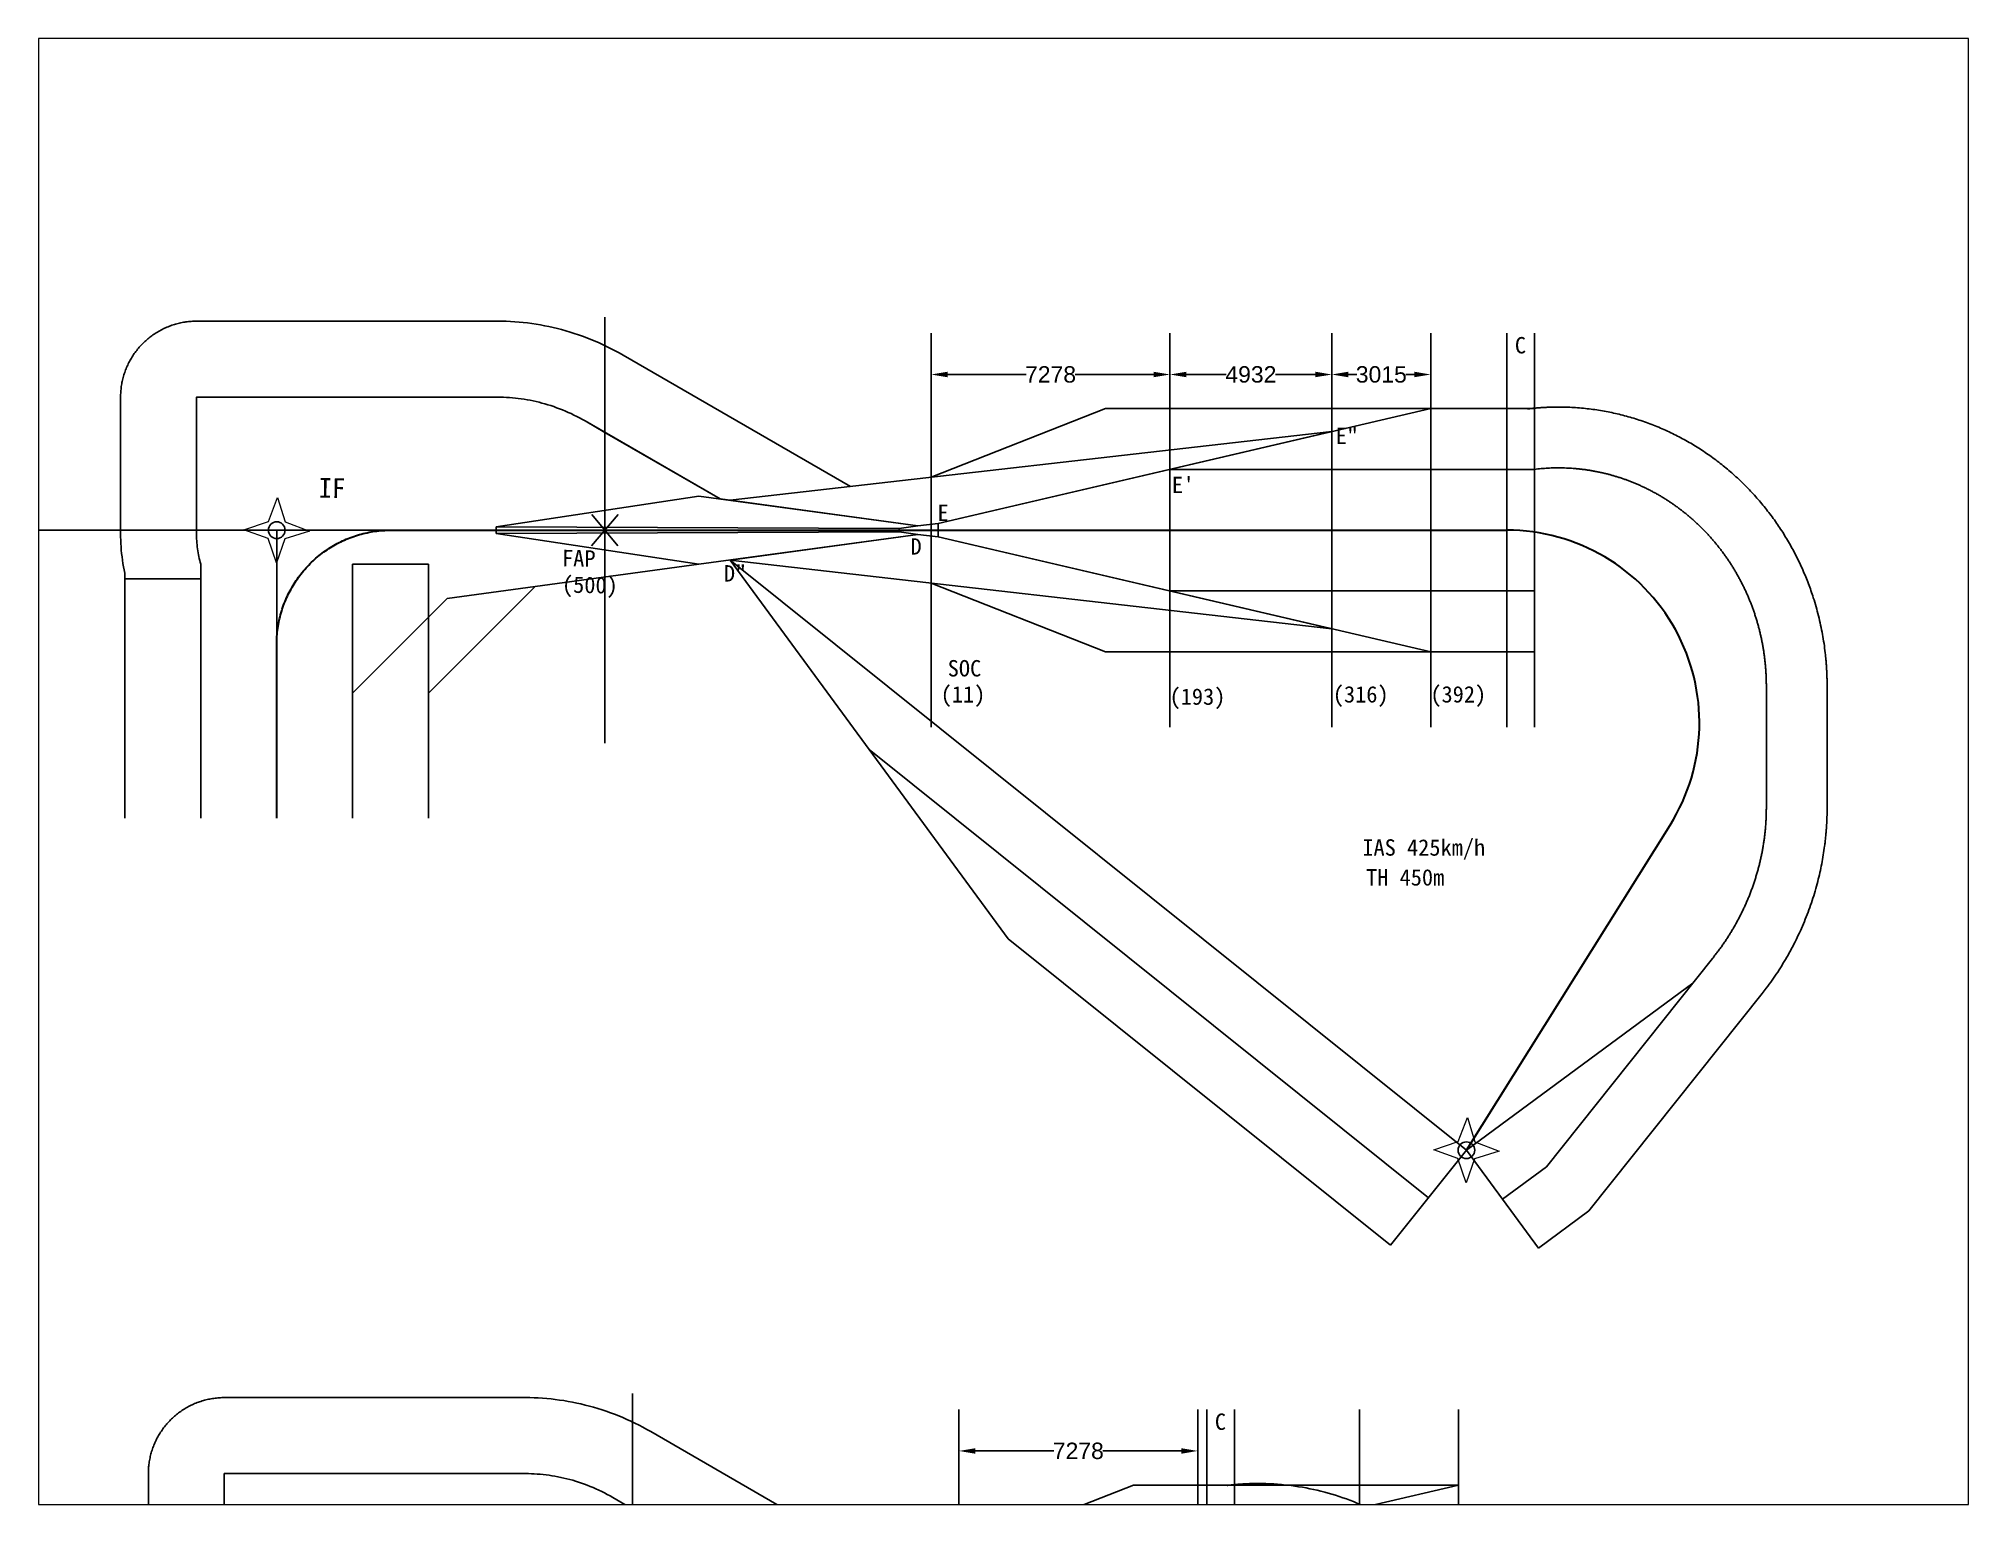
# Paper-space layout '布局1' of a CAD drawing. Header units: metres. Extents: x 0.1 to 10.4, y 0.1 to 7.9.
# The model-space entities are those that its viewports show. They can reach past a viewport. Long polylines and large blocks are cut down to what shows.
import ezdxf
from ezdxf.enums import TextEntityAlignment as Align

# ---------------------------------------------------------------- set-up
doc = ezdxf.new("R2010")
doc.units = ezdxf.units.M
doc.header["$MEASUREMENT"] = 0
doc.header["$PDMODE"] = 3
doc.linetypes.add('ACAD_ISO03W100', pattern=[30, 12, -18])
doc.styles.add('Legend', font='simhei.ttf')
doc.styles.get("Standard").update_dxf_attribs({"font": 'arial.ttf'})
doc.dimstyles.get("Standard").update_dxf_attribs({"dimtxt": 0.18, "dimasz": 0.18, "dimexe": 0.18, "dimexo": 0.0625, "dimgap": 0.09, "dimtad": 0, "dimtih": 1, "dimtoh": 1, "dimdec": 4, "dimzin": 0, "dimdsep": 46, "dimtxsty": 'Standard', "dimcen": 0.09, "dimadec": 0, "dimazin": 0, "dimtfac": 1, "dimtdec": 4, "dimtofl": 0, "dimtmove": 0, "dimatfit": 3, "dimfxl": 1, "dimtolj": 1, "dimtzin": 0, "dimarcsym": 0})

# ---------------------------------------------------------------- blocks, each defined once
blk = doc.blocks.new('Flyby')
at = {"lineweight": 15}
blk.add_lwpolyline([(9, 997), (256, 256), (997, -9), (256, -256), (9, -997), (-256, -256), (-997, -9), (-256, 256)], close=True, dxfattribs=at)
blk.add_circle((0, 0), 254)
at = {"style": 'Legend'}
for tag, p in [('ROLE', (1251, 1017)), ('ALTITUDE', (1251, -136)), ('NAME', (1251, -1290))]:
    blk.add_attdef(tag, p, '', height=600, dxfattribs=at)
blk = doc.blocks.new('Fix')
for p, q in [((-410, 473), (410, -473)), ((401, 480), (-401, -480))]:
    blk.add_line(p, q)
at = {"style": 'Legend'}
for tag, p in [('ROLE', (1005, 856)), ('RADIAL', (1024, -85)), ('DME', (1005, -912)), ('ALTITUDE', (1024, -1759))]:
    blk.add_attdef(tag, p, '', height=500, dxfattribs=at)
blk = doc.blocks.new('*D12')
at = {"color": 0, "lineweight": -2, "transparency": 16777216}
for p, q in [((111620, 40336), (111620, 43468)), ((112120, 43468), (114514, 43468)), ((118398, 43468), (116004, 43468)), ((118898, 42431), (118898, 43468))]:
    blk.add_line(p, q, dxfattribs=at)
at = {"color": 0, "transparency": 16777216}
for points in [[(112120, 43552), (112120, 43385), (111620, 43468)], [(118398, 43552), (118398, 43385), (118898, 43468)]]:
    blk.add_solid(points, dxfattribs=at)
at = {"layer": 'Defpoints', "color": 0, "transparency": 16777216}
for p in [(118898, 43468), (118898, 42431), (111620, 40336)]:
    blk.add_point(p, dxfattribs=at)
at = {"color": 0, "transparency": 16777216, "insert": (115259, 43468), "char_height": 500, "attachment_point": 5}
blk.add_mtext('\\A1;7278', dxfattribs=at)
blk = doc.blocks.new('*D13')
at = {"color": 0, "lineweight": -2, "transparency": 16777216}
for p, q in [((118898, 42431), (118898, 43469)), ((119398, 43468), (120610, 43468)), ((123330, 43468), (122118, 43468)), ((123830, 42431), (123830, 43469))]:
    blk.add_line(p, q, dxfattribs=at)
at = {"color": 0, "transparency": 16777216}
for points in [[(119398, 43552), (119398, 43385), (118898, 43468)], [(123330, 43552), (123330, 43385), (123830, 43468)]]:
    blk.add_solid(points, dxfattribs=at)
at = {"layer": 'Defpoints', "color": 0, "transparency": 16777216}
for p in [(123830, 43468), (118898, 42431), (123830, 42431)]:
    blk.add_point(p, dxfattribs=at)
at = {"color": 0, "transparency": 16777216, "insert": (121364, 43468), "char_height": 500, "attachment_point": 5}
blk.add_mtext('\\A1;4932', dxfattribs=at)
blk = doc.blocks.new('*D14')
at = {"color": 0, "lineweight": -2, "transparency": 16777216}
for p, q in [((123830, 42431), (123830, 43469)), ((124330, 43468), (124590, 43468)), ((126346, 43468), (126086, 43468)), ((126846, 42431), (126846, 43469))]:
    blk.add_line(p, q, dxfattribs=at)
at = {"color": 0, "transparency": 16777216}
for points in [[(124330, 43552), (124330, 43385), (123830, 43468)], [(126346, 43552), (126346, 43385), (126846, 43468)]]:
    blk.add_solid(points, dxfattribs=at)
at = {"layer": 'Defpoints', "color": 0, "transparency": 16777216}
for p in [(126846, 43468), (123830, 42431), (126846, 42431)]:
    blk.add_point(p, dxfattribs=at)
at = {"color": 0, "transparency": 16777216, "insert": (125338, 43468), "char_height": 500, "attachment_point": 5}
blk.add_mtext('\\A1;3015', dxfattribs=at)
blk = doc.blocks.new('*D21')
at = {"color": 0, "lineweight": -2, "transparency": 16777216}
for p, q in [((112466, 7549), (112466, 10681)), ((112966, 10681), (115360, 10681)), ((119244, 10681), (116850, 10681)), ((119744, 9643), (119744, 10681))]:
    blk.add_line(p, q, dxfattribs=at)
at = {"color": 0, "transparency": 16777216}
for points in [[(112966, 10764), (112966, 10597), (112466, 10681)], [(119244, 10764), (119244, 10597), (119744, 10681)]]:
    blk.add_solid(points, dxfattribs=at)
at = {"layer": 'Defpoints', "color": 0, "transparency": 16777216}
for p in [(119744, 10681), (119744, 9643), (112466, 7549)]:
    blk.add_point(p, dxfattribs=at)
at = {"color": 0, "transparency": 16777216, "insert": (116105, 10681), "char_height": 500, "attachment_point": 5}
blk.add_mtext('\\A1;7278', dxfattribs=at)

msp = doc.modelspace()

# ---------------------------------------------------------------- linework, layer by layer
at = {"linetype": 'ACAD_ISO03W100', "ltscale": 30}
for p, q in [((101675.8, 32239.1), (101675.8, 45214.6)), ((111620.2, 44726.9), (111620.2, 32726.9)), ((118898, 44726.9), (118898, 32726.9)), ((123830.2, 44726.9), (123830.2, 32726.9)), ((126845.6, 44726.9), (126845.6, 32726.9)), ((129165.6, 44726.9), (129165.6, 32726.9)), ((105492, 37816.3), (127932.9, 19841)), ((134830.7, 24931.7), (127931.8, 19842.1)), ((102521.6, -548.5), (102521.6, 12427)), ((112466, 11939.3), (112466, -60.7)), ((119743.8, 11939.3), (119743.8, -60.7)), ((120023.8, 11939.3), (120023.8, -60.7)), ((124676, 11939.3), (124676, -60.7)), ((127691.4, 11939.3), (127691.4, -60.7))]:
    msp.add_line(p, q, dxfattribs=at)
for p, q in [((130004, 44726.9), (130004, 32726.9)), ((111620.2, 40336.1), (116936.8, 42430.9)), ((116936.8, 42430.9), (130004, 42430.9)), ((118898, 40578.9), (130004, 40578.9)), ((104537.9, 39766.7), (98368.4, 38831)), ((104537.9, 39766.7), (98368.4, 38831)), ((111216.5, 38861.9), (104537.9, 39766.7)), ((105492, 39637.5), (111216.5, 38861.9)), ((110649.1, 38775.9), (98368.4, 38831)), ((98368.4, 38831), (98368.4, 38622.8)), ((98368.4, 38831), (98368.4, 38831)), ((98368.4, 38831), (110649.1, 38775.9)), ((110649.1, 38775.9), (111216.5, 38861.9)), ((111216.5, 38861.9), (111830.2, 38931.9)), ((111830.2, 38931.9), (111830.2, 38521.9)), ((110930.2, 38726.9), (70930.2, 38726.9)), ((98368.4, 38622.8), (110649.1, 38677.9)), ((98368.4, 38622.8), (110649.1, 38677.9)), ((98368.4, 38622.8), (104537.9, 37687)), ((104537.9, 37687), (98368.4, 38622.8)), ((98368.4, 38622.8), (98368.4, 38622.8)), ((111216.5, 38591.8), (104537.9, 37687)), ((105492, 37816.3), (111216.5, 38591.8)), ((110649.1, 38677.9), (110649.1, 38775.9)), ((110930.2, 38726.9), (110649.1, 38726.9)), ((110649.1, 38677.9), (111216.5, 38591.8)), ((111216.5, 38591.8), (111830.2, 38521.9)), ((105492, 37816.3), (113965.4, 26283.3)), ((111620.2, 37117.6), (116936.8, 35022.9)), ((96306.3, 33766.2), (99551.7, 37011.5)), ((118898, 36874.9), (130004, 36874.9)), ((116936.8, 35022.9), (130004, 35022.9)), ((137071.6, 33976.8), (137071.6, 30272.8)), ((138923.6, 33976.8), (138923.6, 30272.8)), ((109728.7, 32049.8), (126775.1, 18395.5)), ((113965.4, 26283.3), (125617.3, 16950.1)), ((135428.1, 25680.5), (130368.2, 19338.1)), ((136946.7, 24614.4), (131663.6, 17992.3)), ((125617.3, 16950.1), (127932.9, 19841)), ((130132.2, 16862.5), (127934, 19842.1)), ((130368.2, 19338.1), (129031.3, 18351.8)), ((131663.6, 17992.3), (130132.2, 16862.5)), ((120862.2, 11939.3), (120862.2, -60.7)), ((112466, 7548.6), (117782.6, 9643.3)), ((117782.6, 9643.3), (120862.2, 9643.3))]:
    msp.add_line(p, q)
at = {"linetype": 'ACAD_ISO03W100', "ltscale": 10}
for p, q in [((111830.2, 38931.9, 300), (126845.6, 42430.9, 300)), ((123830.2, 41728.2, 300), (105492, 39637.5, 300)), ((123830.2, 41728.2), (111830.2, 38931.9)), ((123830.2, 35725.6, 300), (123830.2, 41728.2, 300)), ((111830.2, 38521.9), (123830.2, 35725.6)), ((111830.2, 38521.9), (126845.6, 35022.9)), ((123830.2, 35725.6, 300), (105492, 37816.3, 300)), ((112676, 6144.3, 300), (127691.4, 9643.3, 300)), ((120862.2, 9643.3), (127691.4, 9643.3)), ((124676, 8940.6, 300), (106337.8, 6849.9, 300)), ((124676, 8940.6), (112676, 6144.3)), ((124676, 2938, 300), (124676, 8940.6, 300))]:
    msp.add_line(p, q, dxfattribs=at)
at = {"linetype": 'ACAD_ISO03W100', "ltscale": 20}
for p, q in [((91675.8, 38726.9), (94760.9, 38726.9)), ((91675.8, 34800.6), (91675.8, 38726.9)), ((93991.3, 37692.7), (96306.3, 37692.7)), ((93991.3, 33766.5), (93991.3, 37692.7)), ((96306.3, 33766.2), (96306.3, 37692.7))]:
    msp.add_line(p, q, dxfattribs=at)
at = {"lineweight": 30}
msp.add_line((110930.2, 38726.9), (113930.2, 38726.9), dxfattribs=at)
at = {"color": 1, "lineweight": 30}
for p, q in [((113930.2, 38726.9), (129165.6, 38726.9)), ((127932.9, 19841), (134137.5, 29745.1))]:
    msp.add_line(p, q, dxfattribs=at)
for points in [[(101675.8, 44332), (101675.8, 44349.5), (101625.8, 44373.3), (101501.9, 44429.8), (101377.2, 44484), (101251.9, 44535.9), (101126, 44585.6), (100999.5, 44632.9), (100872.5, 44677.9), (100745, 44720.6), (100617, 44760.9), (100488.6, 44799), (100359.8, 44834.7), (100230.7, 44868.1), (100101.4, 44899.2), (99971.8, 44927.9), (99842, 44954.4), (99712, 44978.5), (99581.9, 45000.3), (99451.7, 45019.7), (99321.5, 45036.9), (99191.3, 45051.7), (99061.2, 45064.3), (98931.1, 45074.5), (98801.2, 45082.5), (98671.4, 45088.2), (98541.9, 45091.6), (98412.6, 45092.7), (93782.6, 45093.3), (89233.8, 45092.9), (89193.8, 45092.6), (89153.4, 45091.5), (89113.1, 45089.8), (89072.7, 45087.3), (89032.5, 45084.2), (88992.2, 45080.3), (88952.1, 45075.7), (88912, 45070.5), (88872.1, 45064.5), (88832.2, 45057.8), (88792.5, 45050.5), (88752.9, 45042.4), (88713.5, 45033.7), (88674.2, 45024.2), (88635, 45014.1), (88596.1, 45003.3), (88557.4, 44991.9), (88518.8, 44979.7), (88480.5, 44966.9), (88442.4, 44953.4), (88404.6, 44939.3), (88367, 44924.5), (88329.7, 44909), (88292.6, 44892.9), (88255.8, 44876.2), (88219.4, 44858.8), (88183.2, 44840.8), (88147.4, 44822.1), (88111.9, 44802.8), (88076.7, 44782.9), (88041.9, 44762.4), (88007.4, 44741.3), (87973.3, 44719.6), (87939.6, 44697.3), (87906.3, 44674.4), (87873.4, 44651), (87841, 44627), (87808.9, 44602.4), (87777.3, 44577.2), (87746.1, 44551.5), (87715.4, 44525.3), (87685.1, 44498.5), (87655.3, 44471.2), (87626, 44443.4), (87597.2, 44415.1), (87568.9, 44386.3), (87541.1, 44357), (87513.8, 44327.2), (87487, 44296.9), (87460.7, 44266.2), (87435, 44235), (87409.9, 44203.4), (87385.3, 44171.4), (87361.2, 44138.9), (87337.8, 44106), (87314.9, 44072.7), (87292.6, 44039), (87270.9, 44004.9), (87249.7, 43970.5), (87229.2, 43935.7), (87209.3, 43900.5), (87190.1, 43865), (87171.4, 43829.2), (87153.4, 43793), (87136, 43756.6), (87119.2, 43719.8), (87103.1, 43682.7), (87087.6, 43645.4), (87072.8, 43607.8), (87058.6, 43570), (87045.2, 43531.9), (87032.3, 43493.6), (87020.2, 43455.1), (87008.7, 43416.3), (86997.9, 43377.4), (86987.8, 43338.3), (86978.3, 43299), (86969.6, 43259.5), (86961.5, 43219.9), (86954.2, 43180.2), (86947.5, 43140.4), (86941.5, 43100.4), (86936.2, 43060.4), (86931.7, 43020.2), (86927.8, 42980), (86924.6, 42939.7), (86922.1, 42899.4), (86920.4, 42859), (86919.3, 42818.6), (86918.9, 42778.2), (86918.4, 38726.9), (89233.4, 38726.9), (89233.9, 42777.9), (93781.3, 42778.3), (93782.3, 42778.3), (98412.3, 42777.7), (98501.2, 42776.9), (98590.4, 42774.6), (98679.8, 42770.7), (98769.4, 42765.2), (98859.1, 42758.1), (98949.1, 42749.4), (99039.1, 42739.2), (99129.3, 42727.3), (99219.5, 42713.8), (99309.7, 42698.7), (99400, 42681.9), (99490.2, 42663.6), (99580.3, 42643.6), (99670.4, 42621.9), (99760.4, 42598.7), (99850.2, 42573.7), (99939.9, 42547.2), (100029.3, 42519), (100118.5, 42489.1), (100207.5, 42457.6), (100296.1, 42424.4), (100384.5, 42389.6), (100472.4, 42353.2), (100560, 42315.1), (100647.2, 42275.3), (100733.9, 42233.9), (100820.2, 42190.9), (100905.9, 42146.3), (100991.1, 42100), (101074.7, 42052.7), (101675.8, 41705.7)], [(86918.9, 42778.2), (86919.3, 42818.6), (86920.4, 42859), (86922.1, 42899.4), (86924.6, 42939.7), (86927.8, 42980), (86931.7, 43020.2), (86936.2, 43060.4), (86941.5, 43100.4), (86947.5, 43140.4), (86954.2, 43180.2), (86961.5, 43219.9), (86969.6, 43259.5), (86978.3, 43299), (86987.8, 43338.3), (86997.9, 43377.4), (87008.7, 43416.3), (87020.2, 43455.1), (87032.3, 43493.6), (87045.2, 43531.9), (87058.6, 43570), (87072.8, 43607.8), (87087.6, 43645.4), (87103.1, 43682.7), (87119.2, 43719.8), (87136, 43756.6), (87153.4, 43793), (87171.4, 43829.2), (87190.1, 43865), (87209.3, 43900.5), (87229.2, 43935.7), (87249.7, 43970.5), (87270.9, 44004.9), (87292.6, 44039), (87314.9, 44072.7), (87337.8, 44106), (87361.2, 44138.9), (87385.3, 44171.4), (87409.9, 44203.4), (87435, 44235), (87460.7, 44266.2), (87487, 44296.9), (87513.8, 44327.2), (87541.1, 44357), (87568.9, 44386.3), (87597.2, 44415.1), (87626, 44443.4), (87655.3, 44471.2), (87685.1, 44498.5), (87715.4, 44525.3), (87746.1, 44551.5), (87777.3, 44577.2), (87808.9, 44602.4), (87841, 44627), (87873.4, 44651), (87906.3, 44674.4), (87939.6, 44697.3), (87973.3, 44719.6), (88007.4, 44741.3), (88041.9, 44762.4), (88076.7, 44782.9), (88111.9, 44802.8), (88147.4, 44822.1), (88183.2, 44840.8), (88219.4, 44858.8), (88255.8, 44876.2), (88292.6, 44892.9), (88329.7, 44909), (88367, 44924.5), (88404.6, 44939.3), (88442.4, 44953.4), (88480.5, 44966.9), (88518.8, 44979.7), (88557.4, 44991.9), (88596.1, 45003.3), (88635, 45014.1), (88674.2, 45024.2), (88713.5, 45033.7), (88752.9, 45042.4), (88792.5, 45050.5), (88832.2, 45057.8), (88872.1, 45064.5), (88912, 45070.5), (88952.1, 45075.7), (88992.2, 45080.3), (89032.5, 45084.2), (89072.7, 45087.3), (89113.1, 45089.8), (89153.4, 45091.5), (89193.8, 45092.6), (89233.8, 45092.9)], [(93781.1, 45093.3), (89233.8, 45092.9)], [(93782.6, 45093.3), (98412.6, 45092.7)], [(98412.6, 45092.7), (98541.9, 45091.6), (98671.4, 45088.2), (98801.2, 45082.5), (98931.1, 45074.5), (99061.2, 45064.3), (99191.3, 45051.7), (99321.5, 45036.9), (99451.7, 45019.7), (99581.9, 45000.3), (99712, 44978.5), (99842, 44954.4), (99971.8, 44927.9), (100101.4, 44899.2), (100230.7, 44868.1), (100359.8, 44834.7), (100488.6, 44799), (100617, 44760.9), (100745, 44720.6), (100872.5, 44677.9), (100999.5, 44632.9), (101126, 44585.6), (101251.9, 44535.9), (101377.2, 44484), (101501.9, 44429.8), (101625.8, 44373.3), (101749, 44314.5), (101871.4, 44253.5), (101993, 44190.2), (102113.7, 44124.6), (102232.1, 44057.6)], [(109164.1, 40056.1), (102232.1, 44057.6), (102113.7, 44124.6), (101993, 44190.2), (101871.4, 44253.5), (101749, 44314.5), (101675.8, 44349.5)], [(102232.1, 44057.6), (109164.1, 40056.1)], [(86918.4, 38635.2), (86918.9, 42778.2)], [(89233.4, 38634.9), (89233.9, 42777.9)], [(89233.9, 42777.9), (93781.3, 42778.3)], [(93782.3, 42778.3), (98412.3, 42777.7)], [(101074.7, 42052.7), (105187.2, 39678.8)], [(101675.8, 41705.7), (105187.2, 39678.8), (105492, 39637.5)], [(87046.7, 37415.6), (87026.6, 37513.6), (87008.2, 37612.1), (86991.5, 37711.3), (86976.4, 37811.1), (86963, 37911.4), (86951.4, 38012.1), (86941.5, 38113.4), (86933.4, 38215.1), (86927, 38317.2), (86922.3, 38419.7), (86919.5, 38522.5), (86918.4, 38625.7), (86918.4, 38635.2)], [(89360.8, 29959.5), (89361.8, 37692.7)], [(93991.3, 33766.5), (96873.6, 36648.7), (104537.9, 37687)], [(87046.7, 37415.6), (87045.8, 29959.8)], [(93990.8, 29958.9), (93991.3, 33766.5)], [(96305.8, 29958.6), (96306.3, 33766.2)], [(102521.6, 11544.4), (102521.6, 11561.9), (102471.6, 11585.7), (102347.7, 11642.2), (102223.1, 11696.4), (102097.8, 11748.3), (101971.8, 11798), (101845.3, 11845.3), (101718.3, 11890.3), (101590.8, 11933), (101462.8, 11973.3), (101334.4, 12011.4), (101205.6, 12047.1), (101076.6, 12080.5), (100947.2, 12111.6), (100817.6, 12140.3), (100687.8, 12166.8), (100557.8, 12190.9), (100427.7, 12212.7), (100297.6, 12232.1), (100167.4, 12249.3), (100037.2, 12264.1), (99907, 12276.7), (99777, 12286.9), (99647, 12294.9), (99517.3, 12300.6), (99387.7, 12304), (99258.4, 12305.1), (94628.4, 12305.7), (90079.6, 12305.4), (90039.6, 12305), (89999.3, 12304), (89958.9, 12302.2), (89918.6, 12299.7), (89878.3, 12296.6), (89838.1, 12292.7), (89797.9, 12288.1), (89757.9, 12282.9), (89717.9, 12276.9), (89678, 12270.2), (89638.3, 12262.9), (89598.7, 12254.8), (89559.3, 12246.1), (89520, 12236.7), (89480.9, 12226.5), (89441.9, 12215.8), (89403.2, 12204.3), (89364.7, 12192.1), (89326.3, 12179.3), (89288.2, 12165.8), (89250.4, 12151.7), (89212.8, 12136.9), (89175.5, 12121.4), (89138.4, 12105.3), (89101.7, 12088.6), (89065.2, 12071.2), (89029, 12053.2), (88993.2, 12034.5), (88957.7, 12015.2), (88922.5, 11995.3), (88887.7, 11974.8), (88853.2, 11953.7), (88819.2, 11932), (88785.5, 11909.7), (88752.2, 11886.9), (88719.3, 11863.4), (88686.8, 11839.4), (88654.7, 11814.8), (88623.1, 11789.6), (88591.9, 11763.9), (88561.2, 11737.7), (88530.9, 11710.9), (88501.1, 11683.6), (88471.8, 11655.8), (88443, 11627.5), (88414.7, 11598.7), (88386.9, 11569.4), (88359.6, 11539.6), (88332.8, 11509.3), (88306.5, 11478.6), (88280.8, 11447.4), (88255.7, 11415.8), (88231.1, 11383.8), (88207.1, 11351.3), (88183.6, 11318.4), (88160.7, 11285.1), (88138.4, 11251.4), (88116.7, 11217.4), (88095.6, 11182.9), (88075.1, 11148.1), (88055.2, 11112.9), (88035.9, 11077.4), (88017.2, 11041.6), (87999.2, 11005.4), (87981.8, 10969), (87965, 10932.2), (87948.9, 10895.2), (87933.4, 10857.8), (87918.6, 10820.2), (87904.5, 10782.4), (87891, 10744.3), (87878.2, 10706), (87866, 10667.5), (87854.5, 10628.7), (87843.7, 10589.8), (87833.6, 10550.7), (87824.2, 10511.4), (87815.4, 10471.9), (87807.3, 10432.4), (87800, 10392.6), (87793.3, 10352.8), (87787.3, 10312.8), (87782, 10272.8), (87777.5, 10232.6), (87773.6, 10192.4), (87770.4, 10152.1), (87767.9, 10111.8), (87766.2, 10071.4), (87765.1, 10031), (87764.8, 9990.6), (87764.3, 5939.3)], [(90079.3, 5939.3), (90079.8, 9990.4), (94627.1, 9990.7), (94628.1, 9990.7), (99258.1, 9990.1), (99347, 9989.3), (99436.2, 9987), (99525.6, 9983.1), (99615.2, 9977.6), (99705, 9970.5), (99794.9, 9961.8), (99884.9, 9951.6), (99975.1, 9939.7), (100065.3, 9926.2), (100155.5, 9911.1), (100245.8, 9894.4), (100336, 9876), (100426.2, 9856), (100516.2, 9834.3), (100606.2, 9811.1), (100696, 9786.1), (100785.7, 9759.6), (100875.1, 9731.4), (100964.3, 9701.5), (101053.3, 9670), (101141.9, 9636.8), (101230.3, 9602), (101318.2, 9565.6), (101405.8, 9527.5), (101493, 9487.7), (101579.7, 9446.4), (101666, 9403.3), (101751.7, 9358.7), (101836.9, 9312.4), (101920.6, 9265.1), (102521.6, 8918.1)], [(87764.8, 9990.6), (87765.1, 10031), (87766.2, 10071.4), (87767.9, 10111.8), (87770.4, 10152.1), (87773.6, 10192.4), (87777.5, 10232.6), (87782, 10272.8), (87787.3, 10312.8), (87793.3, 10352.8), (87800, 10392.6), (87807.3, 10432.4), (87815.4, 10471.9), (87824.2, 10511.4), (87833.6, 10550.7), (87843.7, 10589.8), (87854.5, 10628.7), (87866, 10667.5), (87878.2, 10706), (87891, 10744.3), (87904.5, 10782.4), (87918.6, 10820.2), (87933.4, 10857.8), (87948.9, 10895.2), (87965, 10932.2), (87981.8, 10969), (87999.2, 11005.4), (88017.2, 11041.6), (88035.9, 11077.4), (88055.2, 11112.9), (88075.1, 11148.1), (88095.6, 11182.9), (88116.7, 11217.4), (88138.4, 11251.4), (88160.7, 11285.1), (88183.6, 11318.4), (88207.1, 11351.3), (88231.1, 11383.8), (88255.7, 11415.8), (88280.8, 11447.4), (88306.5, 11478.6), (88332.8, 11509.3), (88359.6, 11539.6), (88386.9, 11569.4), (88414.7, 11598.7), (88443, 11627.5), (88471.8, 11655.8), (88501.1, 11683.6), (88530.9, 11710.9), (88561.2, 11737.7), (88591.9, 11763.9), (88623.1, 11789.6), (88654.7, 11814.8), (88686.8, 11839.4), (88719.3, 11863.4), (88752.2, 11886.9), (88785.5, 11909.7), (88819.2, 11932), (88853.2, 11953.7), (88887.7, 11974.8), (88922.5, 11995.3), (88957.7, 12015.2), (88993.2, 12034.5), (89029, 12053.2), (89065.2, 12071.2), (89101.7, 12088.6), (89138.4, 12105.3), (89175.5, 12121.4), (89212.8, 12136.9), (89250.4, 12151.7), (89288.2, 12165.8), (89326.3, 12179.3), (89364.7, 12192.1), (89403.2, 12204.3), (89441.9, 12215.8), (89480.9, 12226.5), (89520, 12236.7), (89559.3, 12246.1), (89598.7, 12254.8), (89638.3, 12262.9), (89678, 12270.2), (89717.9, 12276.9), (89757.9, 12282.9), (89797.9, 12288.1), (89838.1, 12292.7), (89878.3, 12296.6), (89918.6, 12299.7), (89958.9, 12302.2), (89999.3, 12304), (90039.6, 12305), (90079.6, 12305.4)], [(94626.9, 12305.7), (90079.6, 12305.4)], [(94628.4, 12305.7), (99258.4, 12305.1)], [(99258.4, 12305.1), (99387.7, 12304), (99517.3, 12300.6), (99647, 12294.9), (99777, 12286.9), (99907, 12276.7), (100037.2, 12264.1), (100167.4, 12249.3), (100297.6, 12232.1), (100427.7, 12212.7), (100557.8, 12190.9), (100687.8, 12166.8), (100817.6, 12140.3), (100947.2, 12111.6), (101076.6, 12080.5), (101205.6, 12047.1), (101334.4, 12011.4), (101462.8, 11973.3), (101590.8, 11933), (101718.3, 11890.3), (101845.3, 11845.3), (101971.8, 11798), (102097.8, 11748.3), (102223.1, 11696.4), (102347.7, 11642.2), (102471.6, 11585.7), (102594.8, 11526.9), (102717.2, 11465.9), (102838.8, 11402.6), (102959.5, 11337), (103077.9, 11270)], [(110009.9, 7268.5), (103077.9, 11270), (102959.5, 11337), (102838.8, 11402.6), (102717.2, 11465.9), (102594.8, 11526.9), (102521.6, 11561.9)], [(103077.9, 11270), (110009.9, 7268.5)], [(87764.3, 5847.6), (87764.8, 9990.6)], [(90079.3, 5847.3), (90079.8, 9990.4)], [(90079.8, 9990.4), (94627.1, 9990.7)], [(94628.1, 9990.7), (99258.1, 9990.1)], [(101920.6, 9265.1), (106033, 6891.2)], [(102521.6, 8918.1), (106033, 6891.2), (106337.8, 6849.9)]]:
    msp.add_lwpolyline(points)
msp.add_lwpolyline([(89257.6, 38219.4), (89251, 38280.2), (89245.4, 38341.4), (89240.9, 38403), (89237.4, 38464.9), (89235, 38527.1), (89233.7, 38589.7), (89233.4, 38634.9), (89233.4, 38726.1), (86918.4, 38726.3), (86918.4, 38635.2), (86918.4, 38625.7), (86919.5, 38522.5), (86922.3, 38419.7), (86927, 38317.2), (86933.4, 38215.1), (86941.5, 38113.4), (86951.4, 38012.1), (86963, 37911.4), (86976.4, 37811.1), (86991.5, 37711.3), (87008.2, 37612.1), (87026.6, 37513.6), (87046.7, 37415.6), (87046.7, 37244.3), (89361.7, 37244), (89361.8, 37692.7), (89346.4, 37749.2), (89331.9, 37806.3), (89318.4, 37863.8), (89305.8, 37921.9), (89294.2, 37980.5), (89283.6, 38039.6), (89273.9, 38099.1), (89265.3, 38159), (89257.6, 38219.4)], close=True)
at = {"color": 252, "lineweight": 30, "true_color": 0x939598}
msp.add_lwpolyline([(91675.8, 29959.2), (91676.5, 35248.7), (91677, 35309.4), (91678.6, 35370.1), (91681.2, 35430.7), (91685, 35491.3), (91689.7, 35551.8), (91695.5, 35612.3), (91702.4, 35672.6), (91710.4, 35732.7), (91719.3, 35792.8), (91729.4, 35852.6), (91740.4, 35912.3), (91752.5, 35971.8), (91765.7, 36031), (91779.9, 36090.1), (91795.1, 36148.8), (91811.3, 36207.3), (91828.5, 36265.5), (91846.8, 36323.4), (91866.1, 36380.9), (91886.3, 36438.2), (91907.6, 36495), (91929.8, 36551.5), (91953.1, 36607.6), (91977.3, 36663.2), (92002.5, 36718.4), (92028.6, 36773.2), (92055.7, 36827.5), (92083.7, 36881.4), (92112.7, 36934.7), (92142.6, 36987.5), (92173.4, 37039.8), (92205.1, 37091.6), (92237.7, 37142.8), (92271.2, 37193.4), (92305.6, 37243.4), (92340.9, 37292.8), (92377, 37341.6), (92414, 37389.7), (92451.7, 37437.2), (92490.4, 37484.1), (92529.8, 37530.2), (92570, 37575.7), (92611, 37620.4), (92652.8, 37664.4), (92695.4, 37707.7), (92738.6, 37750.3), (92782.7, 37792), (92827.4, 37833), (92872.9, 37873.3), (92919.1, 37912.7), (92965.9, 37951.3), (93013.4, 37989), (93061.6, 38026), (93110.4, 38062.1), (93159.8, 38097.3), (93209.8, 38131.7), (93260.4, 38165.2), (93311.6, 38197.8), (93363.4, 38229.5), (93415.7, 38260.3), (93468.5, 38290.2), (93521.9, 38319.2), (93575.7, 38347.2), (93630, 38374.2), (93684.8, 38400.4), (93740, 38425.5), (93795.7, 38449.7), (93851.8, 38473), (93908.3, 38495.2), (93965.1, 38516.4), (94022.3, 38536.7), (94079.9, 38555.9), (94137.8, 38574.2), (94196, 38591.4), (94254.5, 38607.6), (94313.2, 38622.8), (94372.3, 38637), (94431.5, 38650.1), (94491, 38662.2), (94550.7, 38673.3), (94610.5, 38683.3), (94670.6, 38692.2), (94730.8, 38700.2), (94791.1, 38707), (94851.5, 38712.8), (94912, 38717.6), (94972.6, 38721.3), (95033.2, 38723.9), (95093.9, 38725.5), (95153.9, 38726), (110930.2, 38726.9)], dxfattribs=at)
at = {"color": 1, "lineweight": 30}
msp.add_arc((129165.6, 32859.9), 5867, 327.934177, 90, dxfattribs=at)
for points, knots in [([(129781.2, 42417.4), (129792.2, 42418.8), (129803.9, 42420.2), (129822.4, 42422.4), (129828.6, 42423.1), (129847.7, 42425.4), (129861.2, 42427), (129881.9, 42429.3), (129888.6, 42430.1), (129897.4, 42431.1), (129899.3, 42431.3), (129902.9, 42431.7), (129904.6, 42431.9), (129907.9, 42432.2), (129909.6, 42432.4), (129914.6, 42432.9), (129917.9, 42433.3), (129927.8, 42434.4), (129934.4, 42435.1), (129954, 42437.1), (129966.9, 42438.4), (129987.3, 42440.4), (129994.7, 42441.1), (130008, 42442.4), (130013.8, 42443), (130025.6, 42444.1), (130031.6, 42444.6), (130040.2, 42445.4), (130042.8, 42445.6), (130048, 42446.1), (130050.6, 42446.3), (130058.5, 42447), (130063.7, 42447.5), (130079.4, 42448.8), (130090, 42449.7), (130121.6, 42452.4), (130142.8, 42454), (130170.2, 42456.1), (130176.3, 42456.5), (130188.4, 42457.4), (130194.5, 42457.8), (130212.7, 42459.1), (130224.8, 42459.9), (130256.8, 42462), (130276.5, 42463.2), (130306.6, 42464.9), (130316.9, 42465.5), (130337.4, 42466.6), (130347.7, 42467.1), (130378.5, 42468.6), (130399.1, 42469.6), (130439.6, 42471.2), (130459.4, 42472), (130499.2, 42473.3), (130519.1, 42473.9), (130578.7, 42475.4), (130618.5, 42476.1), (130698, 42477), (130737.7, 42477.1), (130858.1, 42476.5), (130938.7, 42474.8), (131099.7, 42469), (131180.1, 42464.9), (131340.7, 42454.1), (131420.9, 42447.5), (131655.1, 42424.5), (131808.6, 42404.8), (132114.1, 42356.5), (132265.9, 42327.8), (132567.5, 42261.8), (132717.2, 42224.4), (133013.9, 42141.1), (133161, 42095.1), (133451.9, 41995), (133595.8, 41940.7), (133880.1, 41824.2), (134020.5, 41761.9), (134297.2, 41629.5), (134433.6, 41559.5), (134702, 41411.9), (134834, 41334.3), (135093.3, 41172.1), (135220.5, 41087.4), (135470, 40911.2), (135592.1, 40819.7), (135831, 40630.2), (135947.8, 40532.2), (136175.6, 40330.1), (136286.6, 40226), (136502.6, 40012), (136607.7, 39902.1), (136811.4, 39676.9), (136910.2, 39561.7), (137101.2, 39326.1), (137193.5, 39205.8), (137371.3, 38960.7), (137456.9, 38835.8), (137621.1, 38581.8), (137699.8, 38452.7), (137850.1, 38190.6), (137921.7, 38057.7), (138057.8, 37788.4), (138122.2, 37652), (138243.8, 37376.3), (138300.9, 37236.9), (138407.7, 36955.5), (138457.5, 36813.5), (138562.2, 36487.4), (138614.9, 36302.6), (138707.9, 35930.2), (138748.2, 35742.6), (138816.5, 35365.4), (138844.5, 35175.9), (138874, 34917.3), (138881.1, 34848.9), (138891.3, 34735.8), (138895, 34691.3), (138901.2, 34608.9), (138903.9, 34571.1), (138908.6, 34495.4), (138910.7, 34457.6), (138913.6, 34400.4), (138914.5, 34381), (138915.9, 34349.1), (138916.4, 34336.7), (138917.3, 34313.7), (138917.7, 34303.3), (138918.4, 34282.4), (138918.7, 34271.9), (138919.7, 34240.6), (138920.3, 34219.8), (138921.1, 34190.7), (138921.3, 34182.4), (138921.6, 34165.7), (138921.8, 34157.3), (138922.1, 34140.5), (138922.3, 34132), (138922.7, 34106.7), (138922.9, 34089.7), (138923.2, 34067.9), (138923.2, 34063.1), (138923.4, 34048.6), (138923.4, 34038.9), (138923.5, 34025.1), (138923.5, 34021), (138923.6, 34014.1), (138923.6, 34011.3), (138923.6, 34007.3), (138923.6, 34006.1), (138923.6, 34003.7), (138923.6, 34002.5), (138923.6, 33998.9), (138923.6, 33996.6), (138923.6, 33989.9), (138923.6, 33985.6), (138923.6, 33980.7), (138923.6, 33979.8), (138923.6, 33978.9)], [0, 0, 0, 0, 33.2093642, 33.2093642, 49.3328661, 49.3328661, 81.5798701, 81.5798701, 96.626819, 96.626819, 100.7525432, 100.7525432, 104.34592, 104.34592, 107.9392968, 107.9392968, 115.1260504, 115.1260504, 129.4995576, 129.4995576, 158.246572, 158.246572, 175.1123153, 175.1123153, 188.4656482, 188.4656482, 202.2708456, 202.2708456, 208.3464372, 208.3464372, 214.4220288, 214.4220288, 226.5732119, 226.5732119, 250.8755783, 250.8755783, 299.4803109, 299.4803109, 313.2935473, 313.2935473, 327.1067836, 327.1067836, 354.7332563, 354.7332563, 399.9130002, 399.9130002, 423.409672, 423.409672, 446.9063439, 446.9063439, 493.8996876, 493.8996876, 539.2889246, 539.2889246, 584.6781616, 584.6781616, 675.4566357, 675.4566357, 766.2351097, 766.2351097, 950.4679946, 950.4679946, 1134.7008794, 1134.7008794, 1318.9337642, 1318.9337642, 1673.7685695, 1673.7685695, 2028.6033747, 2028.6033747, 2383.43818, 2383.43818, 2738.2729853, 2738.2729853, 3093.1077905, 3093.1077905, 3447.9425958, 3447.9425958, 3802.777401, 3802.777401, 4157.6122063, 4157.6122063, 4512.4470115, 4512.4470115, 4867.2818168, 4867.2818168, 5222.116622, 5222.116622, 5576.9514273, 5576.9514273, 5931.7862325, 5931.7862325, 6286.6210378, 6286.6210378, 6641.4558431, 6641.4558431, 6996.2906483, 6996.2906483, 7351.1254536, 7351.1254536, 7705.9602588, 7705.9602588, 8060.7950641, 8060.7950641, 8415.6298693, 8415.6298693, 8770.4646746, 8770.4646746, 9224.2219588, 9224.2219588, 9677.979243, 9677.979243, 10131.7365272, 10131.7365272, 10295.0137121, 10295.0137121, 10401.0313976, 10401.0313976, 10491.0205844, 10491.0205844, 10581.0097712, 10581.0097712, 10627.1100749, 10627.1100749, 10656.6658958, 10656.6658958, 10681.4924625, 10681.4924625, 10706.3190293, 10706.3190293, 10755.9721628, 10755.9721628, 10775.7889626, 10775.7889626, 10795.8367603, 10795.8367603, 10815.8845579, 10815.8845579, 10855.9801532, 10855.9801532, 10867.3331847, 10867.3331847, 10890.0392479, 10890.0392479, 10899.6817892, 10899.6817892, 10906.0958696, 10906.0958696, 10908.9761351, 10908.9761351, 10911.8564005, 10911.8564005, 10917.6169313, 10917.6169313, 10929.137993, 10929.137993, 10931.8977293, 10931.8977293, 10931.8977293, 10931.8977293]), ([(137071.6, 30272.8), (137071.4, 30231.7), (137071, 30149.3), (137067.6, 30025.6), (137062.3, 29901.8), (137054.7, 29777.9), (137044.9, 29654), (137033, 29529.9), (137018.9, 29405.9), (137002.5, 29282), (136984, 29158.1), (136963.3, 29034.3), (136940.4, 28910.7), (136915.3, 28787.3), (136888, 28664.1), (136858.5, 28541.2), (136826.8, 28418.7), (136792.9, 28296.5), (136756.8, 28174.6), (136718.5, 28053.2), (136678.1, 27932.3), (136635.4, 27811.9), (136590.6, 27692.1), (136543.6, 27572.8), (136494.5, 27454.2), (136443.2, 27336.3), (136389.8, 27219), (136334.2, 27102.5), (136276.5, 26986.8), (136216.7, 26871.9), (136154.8, 26757.9), (136090.8, 26644.8), (136024.7, 26532.6), (135956.6, 26421.4), (135886.4, 26311.3), (135814.2, 26202.1), (135739.9, 26094.1), (135663.7, 25987.2), (135585.4, 25881.5), (135506.9, 25779.2), (135454, 25712.5), (135428.1, 25680.5)], [0, 0, 0, 0, 123.46462, 247.1531361, 371.0655485, 495.2018572, 619.562062, 744.1461631, 868.9541604, 993.986054, 1119.2418437, 1244.7215297, 1370.4251119, 1496.3525903, 1622.503965, 1748.8792358, 1875.4784029, 2002.3014663, 2129.3484258, 2256.6192816, 2384.1140336, 2511.8326818, 2639.7752263, 2767.9416669, 2896.3320038, 3024.9462369, 3153.7843663, 3282.8463918, 3412.1323136, 3541.6421317, 3671.3758459, 3801.3334564, 3931.5149631, 4061.920366, 4192.5496651, 4323.4028605, 4454.4799521, 4585.7809399, 4717.3058239, 4849.0546042, 4972.5916, 4972.5916, 4972.5916, 4972.5916]), ([(138923.6, 30263.5), (138923.5, 30250.9), (138923.5, 30237.7), (138923.3, 30215.9), (138923.3, 30207.7), (138923.1, 30182.6), (138922.9, 30165.1), (138922.6, 30139.6), (138922.5, 30132.4), (138922.4, 30123.1), (138922.3, 30121.1), (138922.3, 30117), (138922.2, 30115), (138922.1, 30109), (138922.1, 30105), (138921.8, 30093.1), (138921.7, 30085.2), (138921.2, 30061.5), (138920.8, 30045.9), (138920.1, 30021.6), (138919.9, 30012.8), (138919.4, 29997.2), (138919.2, 29990.3), (138918.7, 29976.6), (138918.5, 29969.7), (138918.1, 29959.5), (138918, 29956), (138917.8, 29949.2), (138917.6, 29945.7), (138917.2, 29935.4), (138917, 29928.5), (138916.2, 29907.9), (138915.6, 29894.1), (138914.4, 29867.4), (138913.8, 29854.5), (138912.8, 29832.8), (138912.3, 29824), (138911.5, 29808.2), (138911.2, 29801.1), (138910.4, 29786.9), (138910, 29779.9), (138908.8, 29758.7), (138908, 29744.6), (138905.7, 29707.4), (138904.3, 29684.3), (138901.9, 29649.2), (138901, 29637.3), (138899.3, 29613.4), (138898.4, 29601.4), (138895.6, 29565.6), (138893.7, 29541.7), (138889.7, 29494.8), (138887.7, 29471.8), (138883.4, 29425.7), (138881.2, 29402.8), (138874.3, 29333.8), (138869.4, 29287.9), (138858.7, 29196.2), (138853.1, 29150.3), (138835.2, 29013.9), (138821.9, 28923.4), (138792.6, 28743), (138776.5, 28653.1), (138741.8, 28473.8), (138723.1, 28384.4), (138683, 28206.3), (138661.6, 28117.6), (138588.4, 27832.8), (138531.4, 27638.2), (138404.6, 27253.3), (138334.9, 27063.2), (138183.1, 26688.1), (138101.1, 26503.1), (137925.3, 26139.3), (137831.5, 25960.4), (137632.5, 25609.2), (137527.4, 25437), (137306.4, 25099.9), (137190.5, 24935.1), (137029.1, 24720.5), (136988.2, 24667.3), (136946.7, 24614.4)], [0, 0, 0, 0, 37.7593728, 37.7593728, 59.3943964, 59.3943964, 102.6644435, 102.6644435, 119.3301483, 119.3301483, 123.8523186, 123.8523186, 128.374489, 128.374489, 137.4188296, 137.4188296, 155.507511, 155.507511, 191.6848736, 191.6848736, 212.4208631, 212.4208631, 228.6236289, 228.6236289, 245.1750225, 245.1750225, 253.4613416, 253.4613416, 261.7476606, 261.7476606, 278.3202987, 278.3202987, 311.465575, 311.465575, 342.2227887, 342.2227887, 363.1360006, 363.1360006, 379.9176127, 379.9176127, 396.6992248, 396.6992248, 430.2624491, 430.2624491, 485.3356564, 485.3356564, 513.8849131, 513.8849131, 542.4341698, 542.4341698, 599.5326832, 599.5326832, 654.5524032, 654.5524032, 709.5721232, 709.5721232, 819.6115633, 819.6115633, 929.6510033, 929.6510033, 1147.6183642, 1147.6183642, 1365.5857252, 1365.5857252, 1583.5530861, 1583.5530861, 1801.520447, 1801.520447, 2286.3073967, 2286.3073967, 2771.0943464, 2771.0943464, 3255.8812961, 3255.8812961, 3740.6682459, 3740.6682459, 4225.4551956, 4225.4551956, 4710.2421453, 4710.2421453, 4872.1093352, 4872.1093352, 4872.1093352, 4872.1093352]), ([(120639.4, 9629.8), (120650.4, 9631.2), (120662.1, 9632.6), (120680.6, 9634.8), (120686.8, 9635.5), (120705.9, 9637.8), (120719.4, 9639.4), (120740.1, 9641.7), (120746.8, 9642.5), (120755.6, 9643.5), (120757.5, 9643.7), (120761.1, 9644.1), (120762.8, 9644.3), (120766.1, 9644.6), (120767.8, 9644.8), (120772.8, 9645.4), (120776.1, 9645.7), (120786, 9646.8), (120792.6, 9647.5), (120812.2, 9649.5), (120825.1, 9650.8), (120845.5, 9652.8), (120852.9, 9653.5), (120866.2, 9654.8), (120872, 9655.4), (120883.8, 9656.5), (120889.8, 9657), (120898.4, 9657.8), (120901, 9658), (120906.2, 9658.5), (120908.8, 9658.7), (120916.7, 9659.4), (120921.9, 9659.9), (120937.6, 9661.2), (120948.2, 9662.1), (120979.8, 9664.8), (121001, 9666.4), (121028.4, 9668.5), (121034.5, 9668.9), (121046.6, 9669.8), (121052.7, 9670.2), (121070.9, 9671.5), (121083, 9672.3), (121115, 9674.4), (121134.7, 9675.6), (121164.8, 9677.3), (121175.1, 9677.9), (121195.6, 9679), (121205.9, 9679.5), (121236.7, 9681), (121257.3, 9682), (121297.8, 9683.6), (121317.6, 9684.4), (121357.4, 9685.7), (121377.3, 9686.3), (121436.9, 9687.8), (121476.7, 9688.5), (121556.2, 9689.4), (121595.9, 9689.5), (121716.3, 9688.9), (121796.9, 9687.2), (121957.9, 9681.4), (122038.3, 9677.3), (122198.9, 9666.5), (122279.1, 9659.9), (122513.3, 9636.9), (122666.8, 9617.2), (122972.3, 9568.9), (123124.1, 9540.3), (123425.7, 9474.2), (123575.4, 9436.8), (123872.1, 9353.5), (124019.2, 9307.5), (124310.1, 9207.4), (124454, 9153.1), (124738.3, 9036.6), (124878.7, 8974.3), (125155.4, 8841.9), (125291.8, 8771.9), (125560.2, 8624.3), (125692.2, 8546.7), (125951.5, 8384.5), (126078.7, 8299.8), (126328.2, 8123.6), (126450.3, 8032.1), (126689.2, 7842.6), (126806, 7744.6), (127033.8, 7542.5), (127144.8, 7438.4), (127360.8, 7224.4), (127465.9, 7114.5), (127669.6, 6889.4), (127768.4, 6774.1), (127959.4, 6538.5), (128051.7, 6418.3), (128229.5, 6173.1), (128315.1, 6048.2), (128479.3, 5794.2), (128558, 5665.1), (128708.3, 5403), (128779.9, 5270.1), (128916, 5000.8), (128980.4, 4864.4), (129102, 4588.7), (129159.1, 4449.3), (129265.9, 4167.9), (129315.7, 4025.9), (129420.4, 3699.8), (129473.1, 3515), (129566.1, 3142.6), (129606.4, 2955), (129674.7, 2577.8), (129702.7, 2388.3), (129732.2, 2129.8), (129739.3, 2061.3), (129749.5, 1948.2), (129753.2, 1903.7), (129759.4, 1821.3), (129762.1, 1783.5), (129766.8, 1707.8), (129768.9, 1670), (129771.8, 1612.8), (129772.7, 1593.4), (129774.1, 1561.5), (129774.6, 1549.1), (129775.5, 1526.2), (129775.9, 1515.7), (129776.6, 1494.8), (129776.9, 1484.4), (129777.9, 1453), (129778.5, 1432.2), (129779.3, 1403.1), (129779.5, 1394.8), (129779.8, 1378.1), (129780, 1369.7), (129780.3, 1352.9), (129780.5, 1344.4), (129780.9, 1319.1), (129781.1, 1302.1), (129781.4, 1280.3), (129781.4, 1275.5), (129781.6, 1261), (129781.6, 1251.3), (129781.7, 1237.5), (129781.7, 1233.4), (129781.8, 1226.5), (129781.8, 1223.7), (129781.8, 1219.8), (129781.8, 1218.5), (129781.8, 1216.1), (129781.8, 1214.9), (129781.8, 1211.3), (129781.8, 1209), (129781.8, 1202.3), (129781.8, 1198), (129781.8, 1193.1), (129781.8, 1192.2), (129781.8, 1191.3)], [0, 0, 0, 0, 33.2093642, 33.2093642, 49.3328661, 49.3328661, 81.5798701, 81.5798701, 96.626819, 96.626819, 100.7525432, 100.7525432, 104.34592, 104.34592, 107.9392968, 107.9392968, 115.1260504, 115.1260504, 129.4995576, 129.4995576, 158.246572, 158.246572, 175.1123153, 175.1123153, 188.4656482, 188.4656482, 202.2708456, 202.2708456, 208.3464372, 208.3464372, 214.4220288, 214.4220288, 226.5732119, 226.5732119, 250.8755783, 250.8755783, 299.4803109, 299.4803109, 313.2935473, 313.2935473, 327.1067836, 327.1067836, 354.7332563, 354.7332563, 399.9130002, 399.9130002, 423.409672, 423.409672, 446.9063439, 446.9063439, 493.8996876, 493.8996876, 539.2889246, 539.2889246, 584.6781616, 584.6781616, 675.4566357, 675.4566357, 766.2351097, 766.2351097, 950.4679946, 950.4679946, 1134.7008794, 1134.7008794, 1318.9337642, 1318.9337642, 1673.7685695, 1673.7685695, 2028.6033747, 2028.6033747, 2383.43818, 2383.43818, 2738.2729853, 2738.2729853, 3093.1077905, 3093.1077905, 3447.9425958, 3447.9425958, 3802.777401, 3802.777401, 4157.6122063, 4157.6122063, 4512.4470115, 4512.4470115, 4867.2818168, 4867.2818168, 5222.116622, 5222.116622, 5576.9514273, 5576.9514273, 5931.7862325, 5931.7862325, 6286.6210378, 6286.6210378, 6641.4558431, 6641.4558431, 6996.2906483, 6996.2906483, 7351.1254536, 7351.1254536, 7705.9602588, 7705.9602588, 8060.7950641, 8060.7950641, 8415.6298693, 8415.6298693, 8770.4646746, 8770.4646746, 9224.2219588, 9224.2219588, 9677.979243, 9677.979243, 10131.7365272, 10131.7365272, 10295.0137121, 10295.0137121, 10401.0313976, 10401.0313976, 10491.0205844, 10491.0205844, 10581.0097712, 10581.0097712, 10627.1100749, 10627.1100749, 10656.6658958, 10656.6658958, 10681.4924625, 10681.4924625, 10706.3190293, 10706.3190293, 10755.9721628, 10755.9721628, 10775.7889626, 10775.7889626, 10795.8367603, 10795.8367603, 10815.8845579, 10815.8845579, 10855.9801532, 10855.9801532, 10867.3331847, 10867.3331847, 10890.0392479, 10890.0392479, 10899.6817892, 10899.6817892, 10906.0958696, 10906.0958696, 10908.9761351, 10908.9761351, 10911.8564005, 10911.8564005, 10917.6169313, 10917.6169313, 10929.137993, 10929.137993, 10931.8977293, 10931.8977293, 10931.8977293, 10931.8977293])]:
    msp.add_open_spline(points, degree=3, knots=knots)
msp.add_spline([(130004, 40578.9), (130105, 40590.7), (130206.4, 40600.9), (130308.2, 40609.2), (130410.4, 40615.8), (130512.8, 40620.6), (130615.6, 40623.7), (130718.7, 40624.9), (130821.9, 40624.4), (130925.4, 40622), (131029, 40617.9), (131132.8, 40611.9), (131236.7, 40604.1), (131340.6, 40594.4), (131444.6, 40582.9), (131548.6, 40569.6), (131652.5, 40554.4), (131756.4, 40537.4), (131860.2, 40518.5), (131963.9, 40497.8), (132067.4, 40475.2), (132170.8, 40450.8), (132273.9, 40424.5), (132376.7, 40396.4), (132479.3, 40366.4), (132581.5, 40334.5), (132683.4, 40300.8), (132784.9, 40265.3), (132885.9, 40227.9), (132986.5, 40188.7), (133086.6, 40147.6), (133186.2, 40104.7), (133285.2, 40060), (133383.6, 40013.5), (133481.4, 39965.1), (133578.6, 39915), (133675, 39863.1), (133770.7, 39809.3), (133865.7, 39753.8), (133959.8, 39696.6), (134053.2, 39637.6), (134145.7, 39576.8), (134237.3, 39514.3), (134327.9, 39450.1), (134417.7, 39384.2), (134506.4, 39316.6), (134594.1, 39247.3), (134680.8, 39176.4), (134766.4, 39103.8), (134850.8, 39029.5), (134934.2, 38953.7), (135016.3, 38876.3), (135097.3, 38797.3), (135177, 38716.7), (135255.5, 38634.6), (135332.6, 38551), (135408.5, 38465.8), (135483, 38379.2), (135556.1, 38291.1), (135627.8, 38201.6), (135698.1, 38110.7), (135766.9, 38018.4), (135834.2, 37924.7), (135900, 37829.7), (135964.2, 37733.3), (136026.9, 37635.7), (136088, 37536.8), (136147.4, 37436.6), (136205.3, 37335.2), (136261.4, 37232.7), (136315.9, 37128.9), (136368.6, 37024.1), (136419.6, 36918.1), (136468.8, 36811), (136516.2, 36703), (136561.9, 36593.8), (136605.7, 36483.7), (136647.6, 36372.7), (136687.7, 36260.7), (136725.9, 36147.8), (136762.2, 36034.1), (136796.6, 35919.5), (136829, 35804.1), (136859.5, 35688), (136888, 35571.1), (136914.4, 35453.6), (136938.9, 35335.4), (136961.4, 35216.5), (136981.8, 35097), (137000.1, 34977), (137016.4, 34856.5), (137030.6, 34735.5), (137042.8, 34614), (137052.8, 34492.1), (137060.7, 34369.8), (137066.4, 34247.2), (137070.1, 34124.3), (137071.6, 34001.1), (137071.6, 33976.8)], degree=3)
msp.add_point((124676, 8940.6))

# ---------------------------------------------------------------- block references
at = {"rotation": 358.8981169210336}
msp.add_blockref('Flyby', (91675.8, 38726.9), dxfattribs=at).add_auto_attribs({'ROLE': 'IF'})
ref = msp.add_blockref('Fix', (101675.8, 38726.9), dxfattribs=dict(rotation=358.8981169210336))
ref.add_attrib('ROLE', 'FAP', (100367.8, 37630.3), dxfattribs={"height": 500, "rotation": 358.898117, "style": 'Legend'})
ref.add_attrib('RADIAL', '(500)', (100365.8, 36824.9), dxfattribs={"height": 500, "rotation": 358.898117, "style": 'Legend'})
msp.add_blockref('Flyby', (127931.8, 19842.1), dxfattribs=at)

# ---------------------------------------------------------------- texts
at = {"style": 'Legend'}
for s, p in [('C', (129576.4, 43960)), ('E"', (124291, 41200.8, 300)), ("E'", (119297, 39704.3)), ('E', (111984.1, 38855.8)), ('SOC', (112634.8, 34120.2)), ('(11)', (112590.6, 33327.4)), ('(193)', (119735.7, 33258.3)), ('(316)', (124710.3, 33327.4)), ('(392)', (127683.3, 33327.4)), ('IAS 425km/h', (126631.2, 28661.9)), ('TH 450m', (126065.3, 27751.9)), ('C', (120434.6, 11172.4))]:
    msp.add_text(s, height=500, dxfattribs=at).set_placement(p, align=Align.BOTTOM_CENTER)
for s, p in [('D', (110991.6, 37982.3)), ('D"', (105305, 37161.2))]:
    msp.add_text(s, height=500, dxfattribs=at).set_placement(p)

# ---------------------------------------------------------------- dimensions: what is measured, and where the dimension line sits
for base, p1, p2, picture, middle in [((118898, 43468.3), (111620.2, 40336.1), (118898, 42430.9), '*D12', (115259.1, 43468.3)), ((123830.2, 43468.4), (118898, 42430.9), (123830.2, 42430.9), '*D13', (121364.1, 43468.4)), ((126845.6, 43468.4), (123830.2, 42430.9), (126845.6, 42430.9), '*D14', (125337.9, 43468.4)), ((119743.8, 10680.7), (112466, 7548.6), (119743.8, 9643.3), '*D21', (116104.9, 10680.7))]:
    dim = msp.add_linear_dim(base=base, p1=p1, p2=p2, dimstyle='Standard', override={"dimtxt": 500, "dimasz": 500, "dimdec": 0, "dimrnd": 0})
    dim.commit()
    dim.dimension.update_dxf_attribs({"geometry": picture, "text_midpoint": middle})

psp = doc.layouts.new('布局1')

# ---------------------------------------------------------------- viewports
at = {"layer": '0'}
psp.add_viewport(center=(5.25, 3.989), size=(10.288, 7.81023), view_center_point=(113824.163, 31375.228), view_height=44645.36213, dxfattribs=at)

doc.saveas('drawing.dxf')
